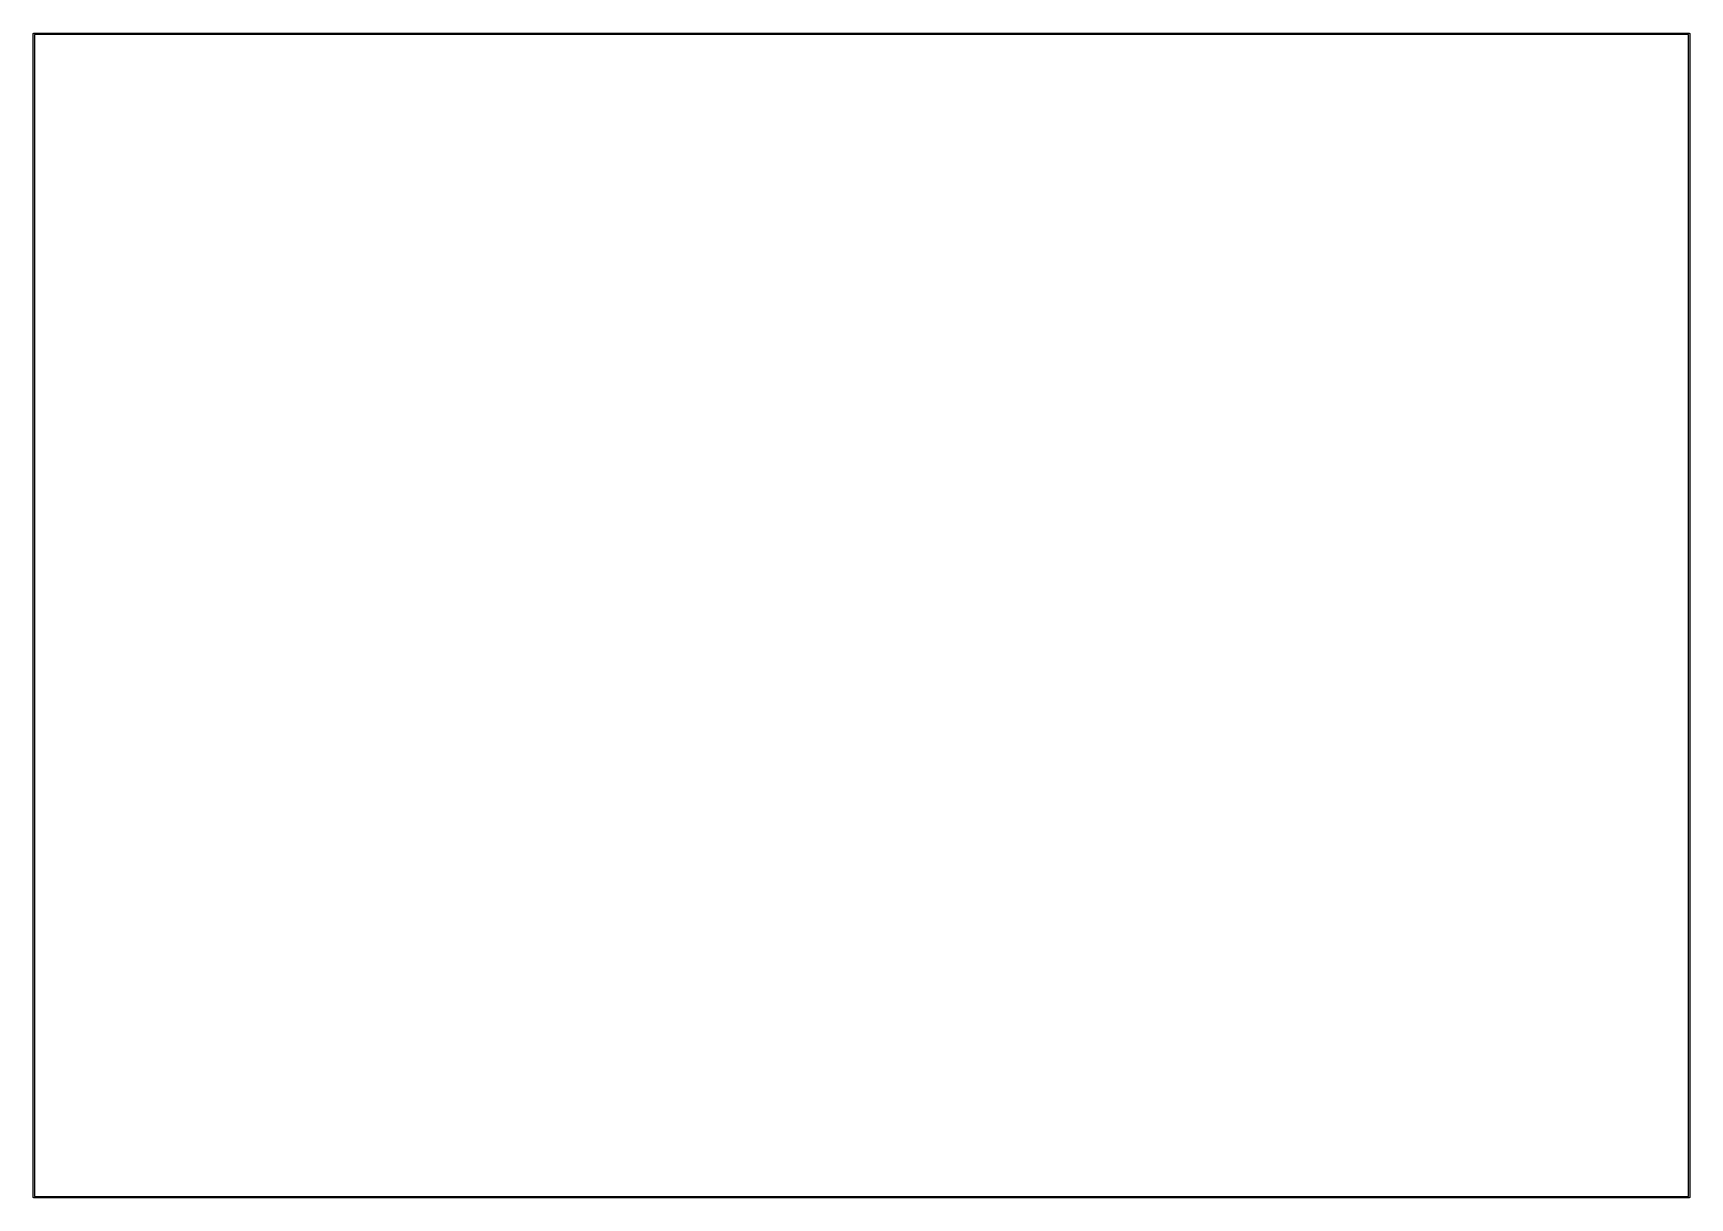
# Model space of a CAD drawing. Extents: x 35 to 203, y -146 to -28.
import ezdxf

# ---------------------------------------------------------------- set-up
doc = ezdxf.new("R2010")
doc.units = 0
doc.layers.get('0').update_dxf_attribs({"linetype": 'CONTINUOUS'})
doc.layers.add('BLACK', color=7, linetype='CONTINUOUS')

# ---------------------------------------------------------------- blocks, each defined once
blk = doc.blocks.new('PCB外形')
at = {"layer": 'BLACK'}
for p, q in [((35.075, -28.075), (35.075, -145.925)), ((202.925, -28.075), (35.5, -28.075)), ((202.925, -145.925), (202.925, -28.075)), ((36, -145.925), (202.925, -145.925))]:
    blk.add_line(p, q, dxfattribs=at)

msp = doc.modelspace()

# ---------------------------------------------------------------- linework, layer by layer
at = {"layer": 'BLACK'}
for p, q in [((34.925, -28), (34.9261, -27.9935)), ((34.925, -146), (34.925, -28)), ((34.9261, -27.987), (34.9284, -27.9808)), ((34.9261, -27.9935), (34.9261, -27.987)), ((34.9284, -27.9808), (34.9295, -27.9743)), ((34.9295, -27.9743), (34.9328, -27.9687)), ((34.9328, -27.9687), (34.935, -27.9625)), ((34.935, -27.9625), (34.9393, -27.9575)), ((34.9393, -27.9575), (34.9425, -27.9518)), ((34.9425, -27.9518), (34.9476, -27.9476)), ((34.9476, -27.9476), (34.9518, -27.9425)), ((34.9518, -27.9425), (34.9575, -27.9393)), ((34.9575, -27.9393), (34.9625, -27.935)), ((34.9625, -27.935), (34.9687, -27.9328)), ((34.9687, -27.9328), (34.9743, -27.9295)), ((34.9743, -27.9295), (34.9808, -27.9284)), ((34.9808, -27.9284), (34.987, -27.9261)), ((34.987, -27.9261), (34.9935, -27.9261)), ((34.9935, -27.9261), (35, -27.925)), ((35, -27.925), (36, -27.925)), ((35.5, -28.075), (35.075, -28.075)), ((36, -27.925), (203, -27.925)), ((203, -27.925), (203.006, -27.9261)), ((203.006, -27.9261), (203.013, -27.9261)), ((203.013, -27.9261), (203.019, -27.9284)), ((203.019, -27.9284), (203.026, -27.9295)), ((203.026, -27.9295), (203.031, -27.9328)), ((203.031, -27.9328), (203.037, -27.935)), ((203.037, -27.935), (203.043, -27.9393)), ((203.043, -27.9393), (203.048, -27.9425)), ((203.048, -27.9425), (203.052, -27.9476)), ((203.052, -27.9476), (203.057, -27.9518)), ((203.057, -27.9518), (203.061, -27.9575)), ((203.061, -27.9575), (203.065, -27.9625)), ((203.065, -27.9625), (203.067, -27.9687)), ((203.067, -27.9687), (203.07, -27.9743)), ((203.07, -27.9743), (203.072, -27.9808)), ((203.072, -27.9808), (203.074, -27.987)), ((203.074, -27.987), (203.074, -27.9935)), ((203.074, -27.9935), (203.075, -28)), ((203.075, -28), (203.075, -146)), ((34.9261, -146.006), (34.925, -146)), ((34.9261, -146.013), (34.9261, -146.006)), ((34.9284, -146.019), (34.9261, -146.013)), ((34.9295, -146.026), (34.9284, -146.019)), ((34.9328, -146.031), (34.9295, -146.026)), ((34.935, -146.037), (34.9328, -146.031)), ((34.9393, -146.043), (34.935, -146.037)), ((34.9425, -146.048), (34.9393, -146.043)), ((34.9476, -146.052), (34.9425, -146.048)), ((34.9518, -146.057), (34.9476, -146.052)), ((34.9575, -146.061), (34.9518, -146.057)), ((34.9625, -146.065), (34.9575, -146.061)), ((34.9687, -146.067), (34.9625, -146.065)), ((34.9743, -146.07), (34.9687, -146.067)), ((34.9808, -146.072), (34.9743, -146.07)), ((34.987, -146.074), (34.9808, -146.072)), ((34.9935, -146.074), (34.987, -146.074)), ((35, -146.075), (34.9935, -146.074)), ((35.5, -146.075), (35, -146.075)), ((35.075, -145.925), (36, -145.925)), ((203, -146.075), (35.5, -146.075)), ((203.006, -146.074), (203, -146.075)), ((203.013, -146.074), (203.006, -146.074)), ((203.019, -146.072), (203.013, -146.074)), ((203.026, -146.07), (203.019, -146.072)), ((203.031, -146.067), (203.026, -146.07)), ((203.037, -146.065), (203.031, -146.067)), ((203.043, -146.061), (203.037, -146.065)), ((203.048, -146.057), (203.043, -146.061)), ((203.052, -146.052), (203.048, -146.057)), ((203.057, -146.048), (203.052, -146.052)), ((203.061, -146.043), (203.057, -146.048)), ((203.065, -146.037), (203.061, -146.043)), ((203.067, -146.031), (203.065, -146.037)), ((203.07, -146.026), (203.067, -146.031)), ((203.072, -146.019), (203.07, -146.026)), ((203.074, -146.013), (203.072, -146.019)), ((203.075, -146), (203.074, -146.006)), ((203.074, -146.006), (203.074, -146.013))]:
    msp.add_line(p, q, dxfattribs=at)

# ---------------------------------------------------------------- block references
at = {"linetype": 'BYBLOCK'}
msp.add_blockref('PCB外形', (0, 0), dxfattribs=at)

doc.saveas('drawing.dxf')
